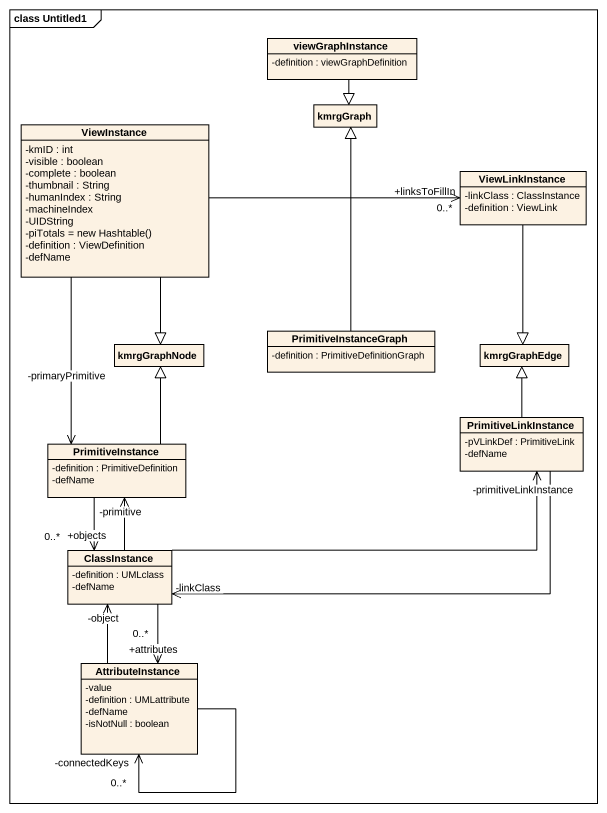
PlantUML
@startuml
mainframe class Untitled1
hide circle
hide empty members
skinparam classAttributeIconSize 0
class viewGraphInstance {
  -definition : viewGraphDefinition
}
class kmrgGraph
class ViewInstance {
  -kmID : int
  -visible : boolean
  -complete : boolean
  -thumbnail : String
  -humanIndex : String
  -machineIndex
  -UIDString
  {field} -piTotals = new Hashtable()
  -definition : ViewDefinition
  -defName
}
class ViewLinkInstance {
  -linkClass : ClassInstance
  -definition : ViewLink
}
class kmrgGraphNode
class PrimitiveInstanceGraph {
  -definition : PrimitiveDefinitionGraph
}
class kmrgGraphEdge
class PrimitiveInstance {
  -definition : PrimitiveDefinition
  -defName
}
class PrimitiveLinkInstance {
  -pVLinkDef : PrimitiveLink
  -defName
}
class ClassInstance {
  -definition : UMLclass
  -defName
}
class AttributeInstance {
  -value
  -definition : UMLattribute
  -defName
  -isNotNull : boolean
}
viewGraphInstance --|> kmrgGraph
ViewInstance --|> kmrgGraphNode
ViewLinkInstance "+linksToFillIn\n0..*" <-left- ViewInstance
ViewLinkInstance --|> kmrgGraphEdge
PrimitiveInstanceGraph -up-|> kmrgGraph
PrimitiveInstance "-primaryPrimitive" <-up- ViewInstance
PrimitiveInstance -up-|> kmrgGraphNode
PrimitiveInstance "-primitive" <-- ClassInstance
PrimitiveLinkInstance -up-|> kmrgGraphEdge
PrimitiveLinkInstance "-primitiveLinkInstance" <-left- ClassInstance
ClassInstance "+objects\n0..*" <-up- PrimitiveInstance
ClassInstance "-linkClass" <-right- PrimitiveLinkInstance
ClassInstance "-object" <-- AttributeInstance
AttributeInstance "+attributes\n0..*" <-up- ClassInstance
AttributeInstance "-connectedKeys\n0..*" <-- AttributeInstance
@enduml
